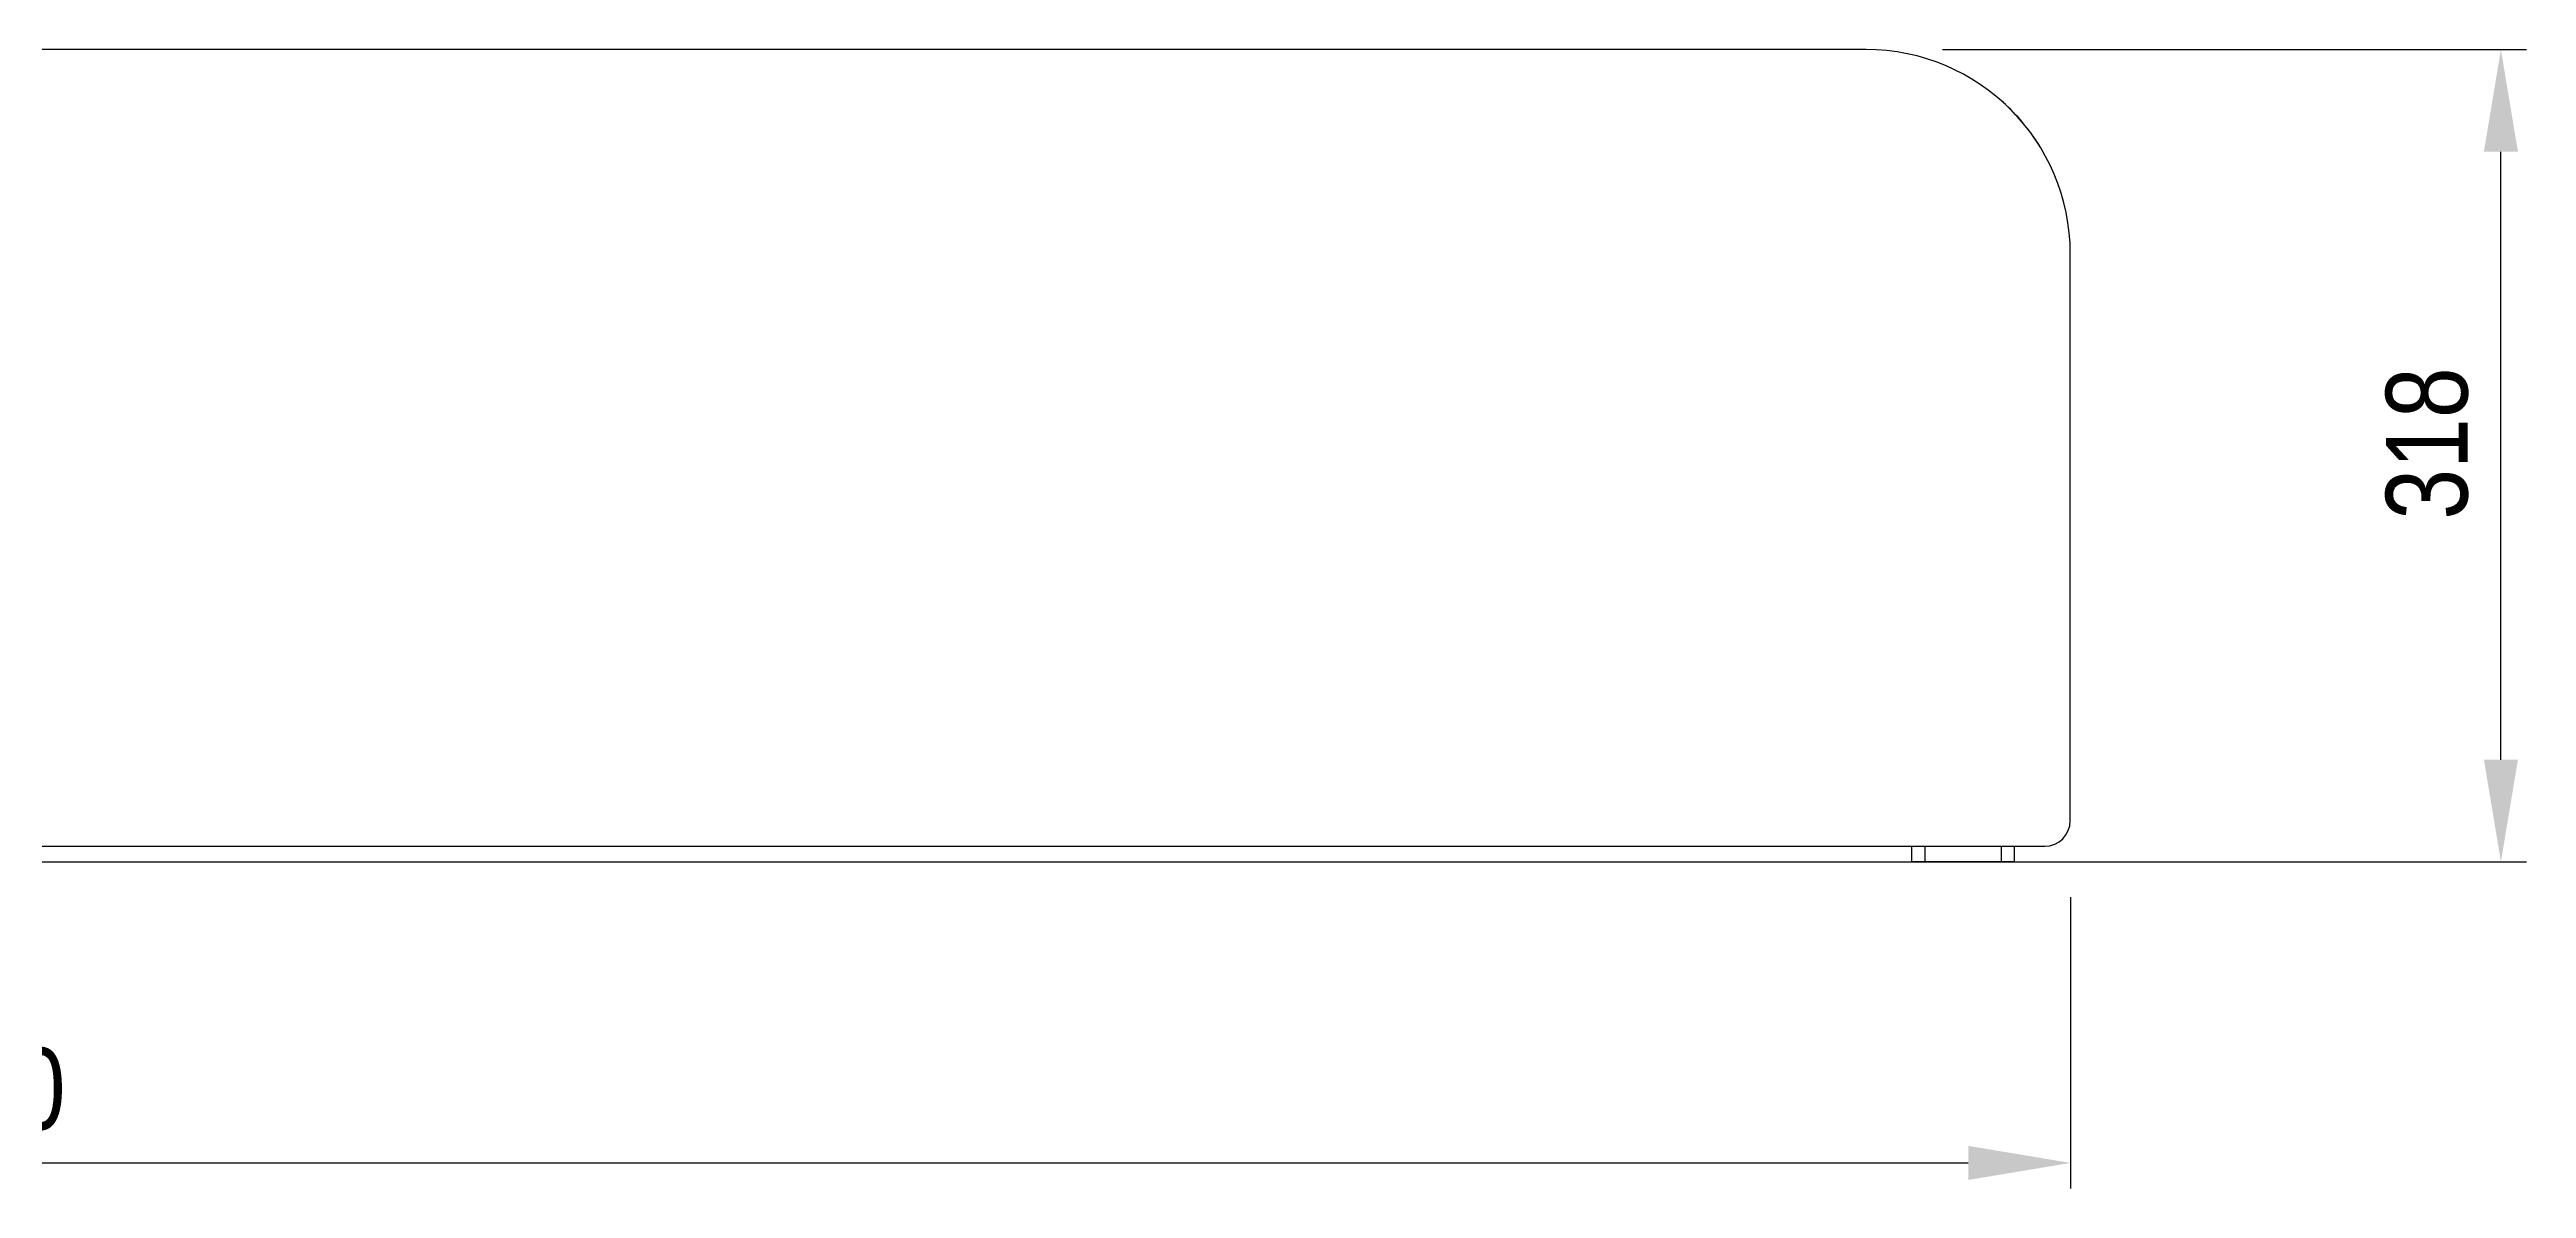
# Model space of a CAD drawing. Header units: millimetres. Extents: x 11004 to 16944, y 3085 to 7285.
# Drawn here: x 12084 to 13054, y 5883 to 6329 of the extents above; entities that cross this region are included whole.
import ezdxf

# ---------------------------------------------------------------- set-up
doc = ezdxf.new("R2010")
doc.units = ezdxf.units.MM
doc.header["$LTSCALE"] = 0.3
doc.styles.add('SEACAD_Arial', font='arial.ttf', dxfattribs={"width": 0.8})
doc.dimstyles.new('ISO-25', dxfattribs={"dimtxt": 1.6, "dimasz": 2, "dimexe": 0.5, "dimexo": 1.5, "dimtad": 1, "dimdec": 0, "dimtxsty": 'SEACAD_Arial', "dimcen": 2, "dimadec": 0, "dimazin": 0, "dimtfac": 1, "dimtdec": 0, "dimtmove": 0, "dimatfit": 3, "dimfxl": 1, "dimarcsym": 0})

# ---------------------------------------------------------------- blocks, each defined once
blk = doc.blocks.new('*D135')
at = {"color": 0, "lineweight": -2, "transparency": 16777216}
for p, q in [((11225.33, 5996.56), (11225.33, 5882.53)), ((12875.37, 5996.56), (12875.37, 5882.53)), ((11265.33, 5892.53), (12835.37, 5892.53))]:
    blk.add_line(p, q, dxfattribs=at)
at = {"color": 0, "transparency": 16777216}
for points in [[(11265.33, 5899.2), (11265.33, 5885.86), (11225.33, 5892.53)], [(12835.37, 5899.2), (12835.37, 5885.86), (12875.37, 5892.53)]]:
    blk.add_solid(points, dxfattribs=at)
at = {"layer": 'Defpoints', "color": 0, "transparency": 16777216}
for p in [(11225.33, 6026.56), (12875.37, 6026.56), (12875.37, 5892.53)]:
    blk.add_point(p, dxfattribs=at)
at = {"color": 0, "transparency": 16777216, "insert": (12050.35, 5921.37), "char_height": 32, "attachment_point": 5, "style": 'SEACAD_Arial'}
blk.add_mtext('1650', dxfattribs=at)
blk = doc.blocks.new('*D148')
at = {"color": 0, "lineweight": -2, "transparency": 16777216}
for p, q in [((12825.33, 6328.56), (13054, 6328.56)), ((13044, 6050.45), (13044, 6288.56)), ((12848.33, 6010.45), (13054, 6010.45))]:
    blk.add_line(p, q, dxfattribs=at)
at = {"color": 0, "transparency": 16777216}
for points in [[(13037.33, 6288.56), (13050.67, 6288.56), (13044, 6328.56)], [(13037.33, 6050.45), (13050.67, 6050.45), (13044, 6010.45)]]:
    blk.add_solid(points, dxfattribs=at)
at = {"layer": 'Defpoints', "color": 0, "transparency": 16777216}
for p in [(12795.33, 6328.56), (13044, 6328.56), (12818.33, 6010.45)]:
    blk.add_point(p, dxfattribs=at)
at = {"color": 0, "transparency": 16777216, "insert": (13015.15, 6174.27), "char_height": 32, "attachment_point": 5, "rotation": 90, "style": 'SEACAD_Arial'}
blk.add_mtext('318', dxfattribs=at)

msp = doc.modelspace()

# ---------------------------------------------------------------- linework, layer by layer
for p, q in [((12795.33, 6328.56), (11305.33, 6328.56)), ((12863.42, 6290.56), (12863.24, 6290.92)), ((12875.33, 6026.56), (12875.33, 6248.56)), ((11235.33, 6016.56), (12865.33, 6016.56)), ((12813.33, 6010.45), (12813.33, 6016.56)), ((12818.33, 6016.56), (12818.33, 6010.45)), ((12848.33, 6010.45), (12848.33, 6016.56)), ((12853.33, 6016.56), (12853.33, 6010.45)), ((12818.33, 6010.45), (12813.33, 6010.45)), ((12848.33, 6010.45), (12818.33, 6010.45)), ((12853.33, 6010.45), (12848.33, 6010.45))]:
    msp.add_line(p, q)
at = {"color": 7, "linetype": 'Continuous'}
msp.add_line((11196.42, 6010.45), (12963.37, 6010.45), dxfattribs=at)
for centre, radius, start, end in [((12795.33, 6248.56), 80, 0, 90), ((12795.44, 6248.46), 80, 32.05473, 48.00633), ((12865.33, 6026.56), 10, 270, 0)]:
    msp.add_arc(centre, radius, start, end)

# ---------------------------------------------------------------- dimensions: what is measured, and where the dimension line sits
dim = msp.add_linear_dim(base=(13044, 6328.56), p1=(12818.33, 6010.45), p2=(12795.33, 6328.56), angle=90, dimstyle='ISO-25')
dim.commit()
dim.dimension.update_dxf_attribs({"geometry": '*D148', "text_midpoint": (13044, 6174.27), "dimtype": 160})
dim = msp.add_linear_dim(base=(12875.37, 5892.53), p1=(11225.33, 6026.56), p2=(12875.37, 6026.56), dimstyle='ISO-25')
dim.commit()
dim.dimension.update_dxf_attribs({"geometry": '*D135', "text_midpoint": (12050.35, 5921.37)})

doc.saveas('drawing.dxf')
